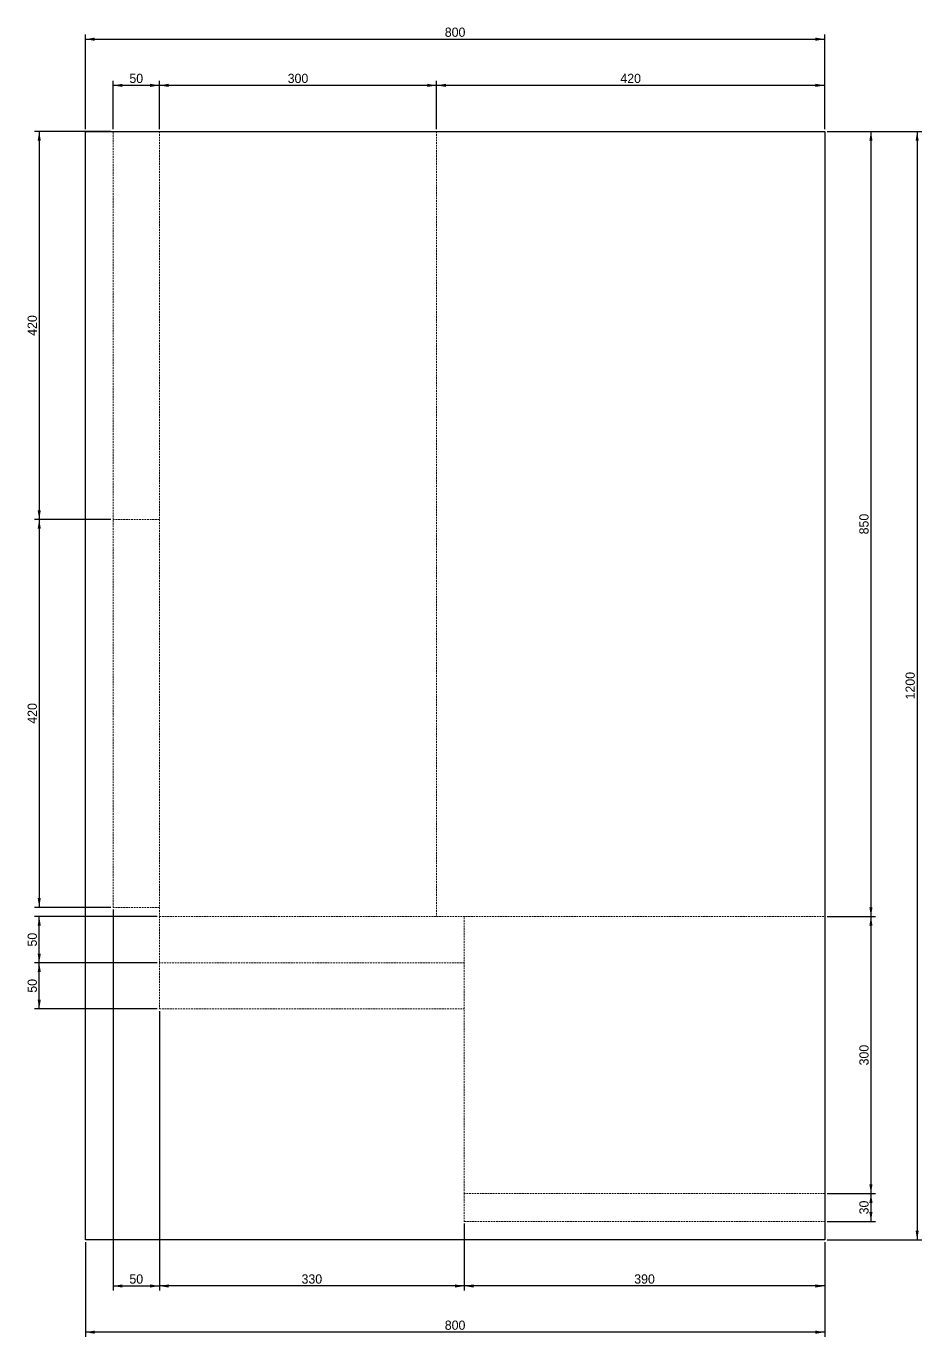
# Model space of a CAD drawing. Header units: millimetres. Extents: x -1577 to 1905, y -1185 to 596.
# Drawn here: x 936 to 1905, y -1105 to 314 of the extents above; entities that cross this region are included whole.
import ezdxf

# ---------------------------------------------------------------- set-up
doc = ezdxf.new("R2010")
doc.units = ezdxf.units.MM
doc.linetypes.add('DASHEDTINY', pattern=[2.8575, 1.905, -0.9525])
doc.layers.add('1 Dims', color=136, linetype='CONTINUOUS', lineweight=9, true_color=0x008080)
doc.layers.add('2 Dashed', color=7, linetype='DASHEDTINY', lineweight=18)
doc.layers.add('3 Draw', color=7, linetype='CONTINUOUS', lineweight=25)
doc.dimstyles.get("Standard").update_dxf_attribs({"dimscale": 4, "dimtxt": 2.5, "dimasz": 2.5, "dimexe": 1.25, "dimexo": 0.625, "dimtad": 0, "dimtoh": 1, "dimdec": 0, "dimzin": 1, "dimdsep": 46, "dimtxsty": 'Standard', "dimcen": 0.09, "dimazin": 0, "dimtfac": 1, "dimtdec": 4, "dimtofl": 0, "dimtmove": 0, "dimatfit": 3, "dimfxl": 1, "dimtolj": 1, "dimtzin": 0, "dimarcsym": 0})

# ---------------------------------------------------------------- blocks, each defined once
blk = doc.blocks.new('*D48')
at = {"layer": '1 Dims', "color": 0, "linetype": 'ByBlock', "lineweight": -2}
for p, q in [((1802.5, 200), (1855, 200)), ((1850, 200), (1850, -650)), ((1802.5, -650), (1855, -650))]:
    blk.add_line(p, q, dxfattribs=at)
for points in [[(1850, 200), (1851.7, 190), (1848.3, 190)], [(1850, -650), (1848.3, -640), (1851.7, -640)]]:
    blk.add_solid(points, dxfattribs=at)
at = {"layer": '1 Dims', "color": 0, "linetype": 'CONTINUOUS', "lineweight": -2, "insert": (1842.5, -225), "char_height": 10, "width": 20, "attachment_point": 5, "rotation": 90}
blk.add_mtext('850', dxfattribs=at)
blk = doc.blocks.new('*D49')
at = {"layer": '1 Dims', "color": 0, "linetype": 'ByBlock', "lineweight": -2}
for p, q in [((1802.5, -650), (1855, -650)), ((1850, -650), (1850, -950)), ((1802.5, -950), (1855, -950))]:
    blk.add_line(p, q, dxfattribs=at)
for points in [[(1850, -650), (1851.7, -660), (1848.3, -660)], [(1850, -950), (1848.3, -940), (1851.7, -940)]]:
    blk.add_solid(points, dxfattribs=at)
at = {"layer": '1 Dims', "color": 0, "linetype": 'CONTINUOUS', "lineweight": -2, "insert": (1842.5, -800), "char_height": 10, "width": 20, "attachment_point": 5, "rotation": 90}
blk.add_mtext('300', dxfattribs=at)
blk = doc.blocks.new('*D50')
at = {"layer": '1 Dims', "color": 0, "linetype": 'ByBlock', "lineweight": -2}
for p, q in [((1802.5, -950), (1855, -950)), ((1850, -950), (1850, -980)), ((1802.5, -980), (1855, -980))]:
    blk.add_line(p, q, dxfattribs=at)
for points in [[(1850, -950), (1851.7, -960), (1848.3, -960)], [(1850, -980), (1848.3, -970), (1851.7, -970)]]:
    blk.add_solid(points, dxfattribs=at)
at = {"layer": '1 Dims', "color": 0, "linetype": 'CONTINUOUS', "lineweight": -2, "insert": (1842.5, -965), "char_height": 10, "width": 12.222, "attachment_point": 5, "rotation": 90}
blk.add_mtext('30', dxfattribs=at)
blk = doc.blocks.new('*D51')
at = {"layer": '1 Dims', "color": 0, "linetype": 'ByBlock', "lineweight": -2}
for p, q in [((1802.5, 200), (1905, 200)), ((1900, 200), (1900, -1000)), ((1802.5, -1000), (1905, -1000))]:
    blk.add_line(p, q, dxfattribs=at)
for points in [[(1900, 200), (1901.7, 190), (1898.3, 190)], [(1900, -1000), (1898.3, -990), (1901.7, -990)]]:
    blk.add_solid(points, dxfattribs=at)
at = {"layer": '1 Dims', "color": 0, "linetype": 'CONTINUOUS', "lineweight": -2, "insert": (1892.5, -400), "char_height": 10, "width": 25.556, "attachment_point": 5, "rotation": 90}
blk.add_mtext('1200', dxfattribs=at)
blk = doc.blocks.new('*D52')
at = {"layer": '1 Dims', "color": 0, "linetype": 'ByBlock', "lineweight": -2}
for p, q in [((1380, 202.5), (1380, 255)), ((1800, 250), (1380, 250)), ((1800, 202.5), (1800, 255))]:
    blk.add_line(p, q, dxfattribs=at)
for points in [[(1380, 250), (1390, 251.7), (1390, 248.3)], [(1800, 250), (1790, 248.3), (1790, 251.7)]]:
    blk.add_solid(points, dxfattribs=at)
at = {"layer": '1 Dims', "color": 0, "linetype": 'CONTINUOUS', "lineweight": -2, "insert": (1590, 257.5), "char_height": 10, "width": 21.111, "attachment_point": 5}
blk.add_mtext('420', dxfattribs=at)
blk = doc.blocks.new('*D53')
at = {"layer": '1 Dims', "color": 0, "linetype": 'ByBlock', "lineweight": -2}
for p, q in [((1080, 202.5), (1080, 255)), ((1380, 250), (1080, 250)), ((1380, 202.5), (1380, 255))]:
    blk.add_line(p, q, dxfattribs=at)
for points in [[(1080, 250), (1090, 251.7), (1090, 248.3)], [(1380, 250), (1370, 248.3), (1370, 251.7)]]:
    blk.add_solid(points, dxfattribs=at)
at = {"layer": '1 Dims', "color": 0, "linetype": 'CONTINUOUS', "lineweight": -2, "insert": (1230, 257.5), "char_height": 10, "width": 20, "attachment_point": 5}
blk.add_mtext('300', dxfattribs=at)
blk = doc.blocks.new('*D54')
at = {"layer": '1 Dims', "color": 0, "linetype": 'ByBlock', "lineweight": -2}
for p, q in [((1030, 202.5), (1030, 255)), ((1080, 250), (1030, 250)), ((1080, 202.5), (1080, 255))]:
    blk.add_line(p, q, dxfattribs=at)
for points in [[(1030, 250), (1040, 251.7), (1040, 248.3)], [(1080, 250), (1070, 248.3), (1070, 251.7)]]:
    blk.add_solid(points, dxfattribs=at)
at = {"layer": '1 Dims', "color": 0, "linetype": 'CONTINUOUS', "lineweight": -2, "insert": (1055, 257.5), "char_height": 10, "width": 12.222, "attachment_point": 5}
blk.add_mtext('50', dxfattribs=at)
blk = doc.blocks.new('*D55')
at = {"layer": '1 Dims', "color": 0, "linetype": 'ByBlock', "lineweight": -2}
for p, q in [((1000, 202.5), (1000, 305)), ((1000, 300), (1800, 300)), ((1800, 202.5), (1800, 305))]:
    blk.add_line(p, q, dxfattribs=at)
for points in [[(1000, 300), (1010, 301.7), (1010, 298.3)], [(1800, 300), (1790, 298.3), (1790, 301.7)]]:
    blk.add_solid(points, dxfattribs=at)
at = {"layer": '1 Dims', "color": 0, "linetype": 'CONTINUOUS', "lineweight": -2, "insert": (1400, 307.5), "char_height": 10, "width": 20, "attachment_point": 5}
blk.add_mtext('800', dxfattribs=at)
blk = doc.blocks.new('*D56')
at = {"layer": '1 Dims', "color": 0, "linetype": 'ByBlock', "lineweight": -2}
for p, q in [((1410, -982.5), (1410, -1055)), ((1800, -1002.5), (1800, -1055)), ((1800, -1050), (1410, -1050))]:
    blk.add_line(p, q, dxfattribs=at)
for points in [[(1410, -1050), (1420, -1048.3), (1420, -1051.7)], [(1800, -1050), (1790, -1051.7), (1790, -1048.3)]]:
    blk.add_solid(points, dxfattribs=at)
at = {"layer": '1 Dims', "color": 0, "linetype": 'CONTINUOUS', "lineweight": -2, "insert": (1605, -1042.5), "char_height": 10, "width": 20, "attachment_point": 5}
blk.add_mtext('390', dxfattribs=at)
blk = doc.blocks.new('*D57')
at = {"layer": '1 Dims', "color": 0, "linetype": 'ByBlock', "lineweight": -2}
for p, q in [((1080, -752.5), (1080, -1055)), ((1410, -982.5), (1410, -1055)), ((1410, -1050), (1080, -1050))]:
    blk.add_line(p, q, dxfattribs=at)
for points in [[(1080, -1050), (1090, -1048.3), (1090, -1051.7)], [(1410, -1050), (1400, -1051.7), (1400, -1048.3)]]:
    blk.add_solid(points, dxfattribs=at)
at = {"layer": '1 Dims', "color": 0, "linetype": 'CONTINUOUS', "lineweight": -2, "insert": (1245, -1042.5), "char_height": 10, "width": 20, "attachment_point": 5}
blk.add_mtext('330', dxfattribs=at)
blk = doc.blocks.new('*D58')
at = {"layer": '1 Dims', "color": 0, "linetype": 'ByBlock', "lineweight": -2}
for p, q in [((1030, -642.5), (1030, -1055)), ((1080, -752.5), (1080, -1055)), ((1030, -1050), (1080, -1050))]:
    blk.add_line(p, q, dxfattribs=at)
for points in [[(1030, -1050), (1040, -1048.3), (1040, -1051.7)], [(1080, -1050), (1070, -1051.7), (1070, -1048.3)]]:
    blk.add_solid(points, dxfattribs=at)
at = {"layer": '1 Dims', "color": 0, "linetype": 'CONTINUOUS', "lineweight": -2, "insert": (1055, -1042.5), "char_height": 10, "width": 12.222, "attachment_point": 5}
blk.add_mtext('50', dxfattribs=at)
blk = doc.blocks.new('*D59')
at = {"layer": '1 Dims', "color": 0, "linetype": 'ByBlock', "lineweight": -2}
for p, q in [((1000, -1002.5), (1000, -1105)), ((1800, -1002.5), (1800, -1105)), ((1800, -1100), (1000, -1100))]:
    blk.add_line(p, q, dxfattribs=at)
for points in [[(1000, -1100), (1010, -1098.3), (1010, -1101.7)], [(1800, -1100), (1790, -1101.7), (1790, -1098.3)]]:
    blk.add_solid(points, dxfattribs=at)
at = {"layer": '1 Dims', "color": 0, "linetype": 'CONTINUOUS', "lineweight": -2, "insert": (1400, -1092.5), "char_height": 10, "width": 20, "attachment_point": 5}
blk.add_mtext('800', dxfattribs=at)
blk = doc.blocks.new('*D60')
at = {"layer": '1 Dims', "color": 0, "linetype": 'ByBlock', "lineweight": -2}
for p, q in [((1077.5, -700), (945, -700)), ((950, -750), (950, -700)), ((1077.5, -750), (945, -750))]:
    blk.add_line(p, q, dxfattribs=at)
for points in [[(950, -700), (951.7, -710), (948.3, -710)], [(950, -750), (948.3, -740), (951.7, -740)]]:
    blk.add_solid(points, dxfattribs=at)
at = {"layer": '1 Dims', "color": 0, "linetype": 'CONTINUOUS', "lineweight": -2, "insert": (942.5, -725), "char_height": 10, "width": 12.222, "attachment_point": 5, "rotation": 90}
blk.add_mtext('50', dxfattribs=at)
blk = doc.blocks.new('*D61')
at = {"layer": '1 Dims', "color": 0, "linetype": 'ByBlock', "lineweight": -2}
for p, q in [((1077.5, -650), (945, -650)), ((950, -700), (950, -650)), ((1077.5, -700), (945, -700))]:
    blk.add_line(p, q, dxfattribs=at)
for points in [[(950, -650), (951.7, -660), (948.3, -660)], [(950, -700), (948.3, -690), (951.7, -690)]]:
    blk.add_solid(points, dxfattribs=at)
at = {"layer": '1 Dims', "color": 0, "linetype": 'CONTINUOUS', "lineweight": -2, "insert": (942.5, -675), "char_height": 10, "width": 12.222, "attachment_point": 5, "rotation": 90}
blk.add_mtext('50', dxfattribs=at)
blk = doc.blocks.new('*D62')
at = {"layer": '1 Dims', "color": 0, "linetype": 'ByBlock', "lineweight": -2}
for p, q in [((1027.5, 200), (945, 200)), ((950, 200), (950, -220)), ((1027.5, -220), (945, -220))]:
    blk.add_line(p, q, dxfattribs=at)
for points in [[(950, 200), (951.7, 190), (948.3, 190)], [(950, -220), (948.3, -210), (951.7, -210)]]:
    blk.add_solid(points, dxfattribs=at)
at = {"layer": '1 Dims', "color": 0, "linetype": 'CONTINUOUS', "lineweight": -2, "insert": (942.5, -10), "char_height": 10, "width": 21.111, "attachment_point": 5, "rotation": 90}
blk.add_mtext('420', dxfattribs=at)
blk = doc.blocks.new('*D63')
at = {"layer": '1 Dims', "color": 0, "linetype": 'ByBlock', "lineweight": -2}
for p, q in [((1027.5, -220), (945, -220)), ((950, -220), (950, -640)), ((1027.5, -640), (945, -640))]:
    blk.add_line(p, q, dxfattribs=at)
for points in [[(950, -220), (951.7, -230), (948.3, -230)], [(950, -640), (948.3, -630), (951.7, -630)]]:
    blk.add_solid(points, dxfattribs=at)
at = {"layer": '1 Dims', "color": 0, "linetype": 'CONTINUOUS', "lineweight": -2, "insert": (942.5, -430), "char_height": 10, "width": 21.111, "attachment_point": 5, "rotation": 90}
blk.add_mtext('420', dxfattribs=at)

msp = doc.modelspace()

# ---------------------------------------------------------------- linework, layer by layer
at = {"layer": '2 Dashed'}
for p, q in [((1030, -640), (1030, 200)), ((1080, 200), (1080, -650)), ((1380, 200), (1380, -650)), ((1080, -220), (1030, -220)), ((1080, -640), (1030, -640)), ((1080, -650), (1380, -650)), ((1080, -700), (1080, -650)), ((1380, -650), (1800, -650)), ((1410, -950), (1410, -650)), ((1410, -700), (1080, -700)), ((1080, -700), (1080, -750)), ((1080, -750), (1410, -750)), ((1800, -950), (1410, -950)), ((1410, -950), (1410, -980)), ((1410, -980), (1800, -980))]:
    msp.add_line(p, q, dxfattribs=at)
at = {"layer": '3 Draw'}
msp.add_lwpolyline([(1000, 200), (1800, 200), (1800, -1000), (1000, -1000)], close=True, dxfattribs=at)

# ---------------------------------------------------------------- dimensions: what is measured, and where the dimension line sits
at = {"layer": '1 Dims'}
for p1, p2, distance, picture, middle in [((1000, 200), (1800, 200), 100, '*D55', (1400, 307.5)), ((1080, 200), (1030, 200), -50, '*D54', (1055, 257.5)), ((1380, 200), (1080, 200), -50, '*D53', (1230, 257.5)), ((1800, 200), (1380, 200), -50, '*D52', (1590, 257.5)), ((1030, 200), (1030, -220), -80, '*D62', (942.5, -10)), ((1800, 200), (1800, -650), 50, '*D48', (1842.5, -225)), ((1800, 200), (1800, -1000), 100, '*D51', (1892.5, -400)), ((1030, -220), (1030, -640), -80, '*D63', (942.5, -430)), ((1080, -700), (1080, -650), 130, '*D61', (942.5, -675)), ((1800, -650), (1800, -950), 50, '*D49', (1842.5, -800)), ((1080, -750), (1080, -700), 130, '*D60', (942.5, -725)), ((1800, -950), (1800, -980), 50, '*D50', (1842.5, -965)), ((1800, -1000), (1000, -1000), 100, '*D59', (1400, -1092.5))]:
    dim = msp.add_aligned_dim(p1=p1, p2=p2, distance=distance, dimstyle='Standard', dxfattribs=at)
    dim.commit()
    dim.dimension.update_dxf_attribs({"geometry": picture, "text_midpoint": middle})
for base, p1, p2, picture, middle in [((1080, -1050), (1030, -640), (1080, -750), '*D58', (1055, -1042.5)), ((1080, -1050), (1410, -980), (1080, -750), '*D57', (1245, -1042.5)), ((1410, -1050), (1800, -1000), (1410, -980), '*D56', (1605, -1042.5))]:
    dim = msp.add_linear_dim(base=base, p1=p1, p2=p2, dimstyle='Standard', dxfattribs=at)
    dim.commit()
    dim.dimension.update_dxf_attribs({"geometry": picture, "text_midpoint": middle})

doc.saveas('drawing.dxf')
